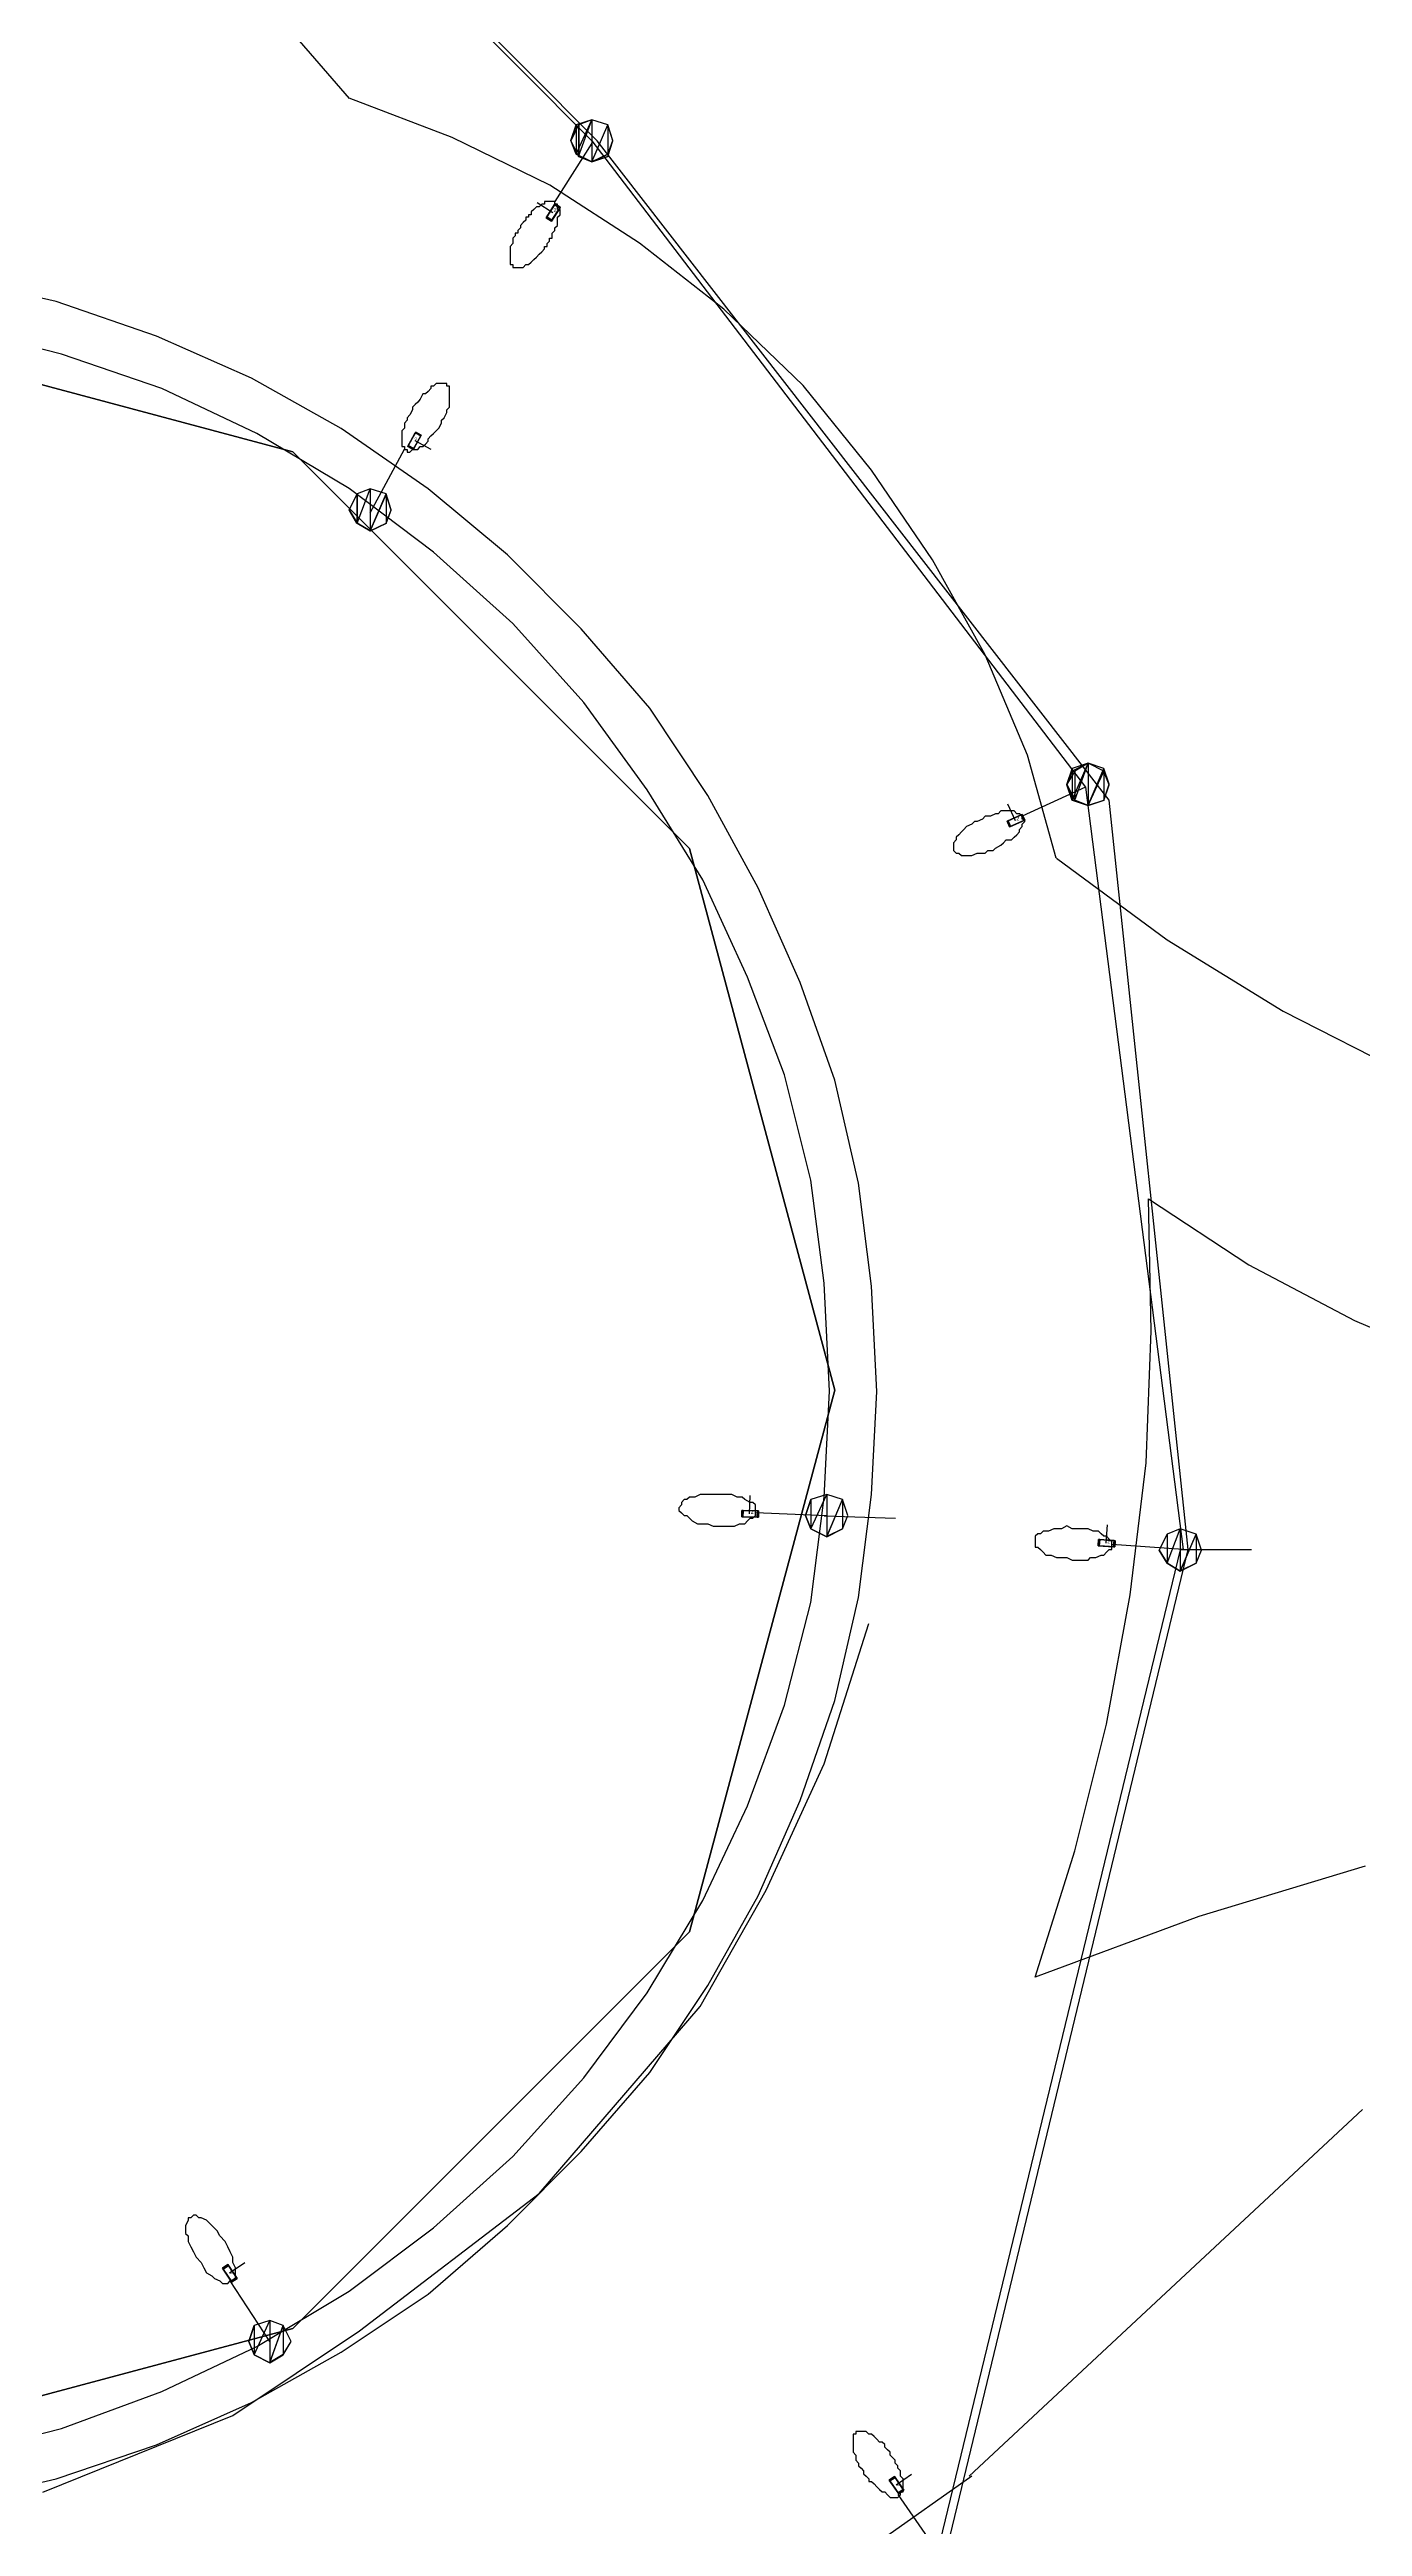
# Model space of a CAD drawing. Extents: x 212106 to 638151, y -1311344 to 1260505.
# Drawn here: x 360852 to 396387, y 480957 to 547996 of the extents above; entities that cross this region are included whole.
import ezdxf

# ---------------------------------------------------------------- set-up
doc = ezdxf.new("R2010")
doc.units = 0
doc.header["$MEASUREMENT"] = 0
for name, color, linetype in [('at_Entity', 7, 'Continuous'), ('DLXLUM02', 6, 'Continuous'), ('DLXLUMEX', 2, 'Continuous'), ('DLXSCENE', 7, 'Continuous')]:
    doc.layers.add(name, color=color, linetype=linetype)

# ---------------------------------------------------------------- blocks, each defined once
blk = doc.blocks.new('*U48')
at = {"color": 1}
blk.add_line((-16, -25), (-438, 243), dxfattribs=at)
for p, q in [((25, 198), (-200, -157)), ((-200, -157), (25, 198)), ((41, 223), (-184, -132)), ((-184, -132), (41, 223)), ((-57, -248), (168, 107)), ((168, 107), (-57, -248)), ((-41, -223), (184, 132)), ((184, 132), (-41, -223)), ((41, 223), (25, 198)), ((25, 198), (41, 223)), ((168, 107), (25, 198)), ((25, 198), (168, 107)), ((184, 132), (41, 223)), ((41, 223), (184, 132)), ((168, 107), (184, 132)), ((184, 132), (168, 107)), ((-184, -132), (-200, -157)), ((-200, -157), (-184, -132)), ((-200, -157), (-57, -248)), ((-57, -248), (-200, -157)), ((-184, -132), (-41, -223)), ((-41, -223), (-184, -132)), ((-41, -223), (-57, -248)), ((-57, -248), (-41, -223))]:
    blk.add_line(p, q)
at = {"layer": 'DLXLUMEX', "color": 7}
blk.add_text('2', height=100, dxfattribs=at).set_placement((0, 0))
blk = doc.blocks.new('*U49')
for p, q in [((130, 151), (-254, -20)), ((-254, -20), (130, 151)), ((157, 163), (-226, -8)), ((-226, -8), (157, 163)), ((-157, -163), (226, 8)), ((226, 8), (-157, -163)), ((157, 163), (130, 151)), ((130, 151), (157, 163)), ((199, -4), (130, 151)), ((130, 151), (199, -4)), ((226, 8), (157, 163)), ((157, 163), (226, 8)), ((199, -4), (226, 8)), ((226, 8), (199, -4)), ((-226, -8), (-254, -20)), ((-254, -20), (-226, -8)), ((-254, -20), (-184, -176)), ((-184, -176), (-254, -20)), ((-226, -8), (-157, -163)), ((-157, -163), (-226, -8)), ((-184, -176), (199, -4)), ((199, -4), (-184, -176)), ((-157, -163), (-184, -176)), ((-184, -176), (-157, -163))]:
    blk.add_line(p, q)
at = {"color": 1}
blk.add_line((-27, -12), (-231, 444), dxfattribs=at)
at = {"layer": 'DLXLUMEX', "color": 7}
blk.add_text('2', height=100, dxfattribs=at).set_placement((0, 0))
blk = doc.blocks.new('*U50')
for p, q in [((-233, 103), (-246, -66)), ((-246, -66), (-233, 103)), ((-203, 101), (-233, 103)), ((-233, 103), (-203, 101)), ((186, 71), (-233, 103)), ((-233, 103), (186, 71)), ((-203, 101), (-216, -69)), ((-216, -69), (-203, 101)), ((216, 69), (-203, 101)), ((-203, 101), (216, 69)), ((173, -99), (186, 71)), ((186, 71), (173, -99)), ((216, 69), (186, 71)), ((186, 71), (216, 69)), ((203, -101), (216, 69)), ((216, 69), (203, -101)), ((-216, -69), (-246, -66)), ((-246, -66), (173, -99)), ((-246, -66), (-216, -69)), ((173, -99), (-246, -66)), ((-216, -69), (203, -101)), ((203, -101), (-216, -69)), ((173, -99), (203, -101)), ((203, -101), (173, -99))]:
    blk.add_line(p, q)
at = {"color": 1}
blk.add_line((-30, 2), (9, 501), dxfattribs=at)
at = {"layer": 'DLXLUMEX', "color": 7}
blk.add_text('2', height=100, dxfattribs=at).set_placement((0, 0))
blk = doc.blocks.new('*U51')
for p, q in [((-65, 246), (-206, 150)), ((-206, 150), (-65, 246)), ((-189, 125), (-206, 150)), ((-206, 150), (32, -197)), ((-206, 150), (-189, 125)), ((32, -197), (-206, 150)), ((-48, 221), (-189, 125)), ((-189, 125), (-48, 221)), ((-189, 125), (48, -221)), ((48, -221), (-189, 125)), ((-48, 221), (-65, 246)), ((172, -101), (-65, 246)), ((-65, 246), (-48, 221)), ((-65, 246), (172, -101)), ((189, -125), (-48, 221)), ((-48, 221), (189, -125)), ((32, -197), (172, -101)), ((172, -101), (32, -197)), ((32, -197), (48, -221)), ((48, -221), (32, -197)), ((48, -221), (189, -125)), ((189, -125), (48, -221)), ((189, -125), (172, -101)), ((172, -101), (189, -125))]:
    blk.add_line(p, q)
at = {"color": 1}
blk.add_line((-17, 25), (396, 307), dxfattribs=at)
at = {"layer": 'DLXLUMEX', "color": 7}
blk.add_text('2', height=100, dxfattribs=at).set_placement((0, 0))
blk = doc.blocks.new('*U70')
for p, q in [((-62, 247), (-204, 153)), ((-204, 153), (-62, 247)), ((-204, 153), (29, -197)), ((-187, 128), (-204, 153)), ((-204, 153), (-187, 128)), ((29, -197), (-204, 153)), ((-46, 222), (-187, 128)), ((-187, 128), (-46, 222)), ((-187, 128), (46, -222)), ((46, -222), (-187, 128)), ((-46, 222), (-62, 247)), ((-62, 247), (-46, 222)), ((171, -103), (-62, 247)), ((-62, 247), (171, -103)), ((187, -128), (-46, 222)), ((-46, 222), (187, -128)), ((29, -197), (171, -103)), ((171, -103), (29, -197)), ((29, -197), (46, -222)), ((46, -222), (29, -197)), ((46, -222), (187, -128)), ((187, -128), (46, -222)), ((187, -128), (171, -103)), ((171, -103), (187, -128))]:
    blk.add_line(p, q)
at = {"color": 1}
blk.add_line((-16, 25), (400, 302), dxfattribs=at)
at = {"layer": 'DLXLUMEX', "color": 7}
blk.add_text('2', height=100, dxfattribs=at).set_placement((0, 0))
blk = doc.blocks.new('*U71')
for p, q in [((-238, 91), (-242, -79)), ((-242, -79), (-238, 91)), ((-208, 90), (-238, 91)), ((182, 81), (-238, 91)), ((-238, 91), (-208, 90)), ((-238, 91), (182, 81)), ((-208, 90), (-212, -80)), ((-212, -80), (-208, 90)), ((212, 80), (-208, 90)), ((-208, 90), (212, 80)), ((178, -89), (182, 81)), ((182, 81), (178, -89)), ((212, 80), (182, 81)), ((182, 81), (212, 80)), ((208, -90), (212, 80)), ((212, 80), (208, -90)), ((-242, -79), (178, -89)), ((-212, -80), (-242, -79)), ((-242, -79), (-212, -80)), ((178, -89), (-242, -79)), ((-212, -80), (208, -90)), ((208, -90), (-212, -80)), ((178, -89), (208, -90)), ((208, -90), (178, -89))]:
    blk.add_line(p, q)
at = {"color": 1}
blk.add_line((-30, 1), (-18, 501), dxfattribs=at)
at = {"layer": 'DLXLUMEX', "color": 7}
blk.add_text('2', height=100, dxfattribs=at).set_placement((0, 0))
blk = doc.blocks.new('*U72')
for p, q in [((26, 225), (-175, -144)), ((-175, -144), (26, 225)), ((40, 251), (-161, -118)), ((-161, -118), (40, 251)), ((-26, -225), (175, 144)), ((175, 144), (-26, -225)), ((-11, -199), (189, 170)), ((189, 170), (-11, -199)), ((26, 225), (40, 251)), ((40, 251), (26, 225)), ((175, 144), (26, 225)), ((26, 225), (175, 144)), ((189, 170), (40, 251)), ((40, 251), (189, 170)), ((175, 144), (189, 170)), ((189, 170), (175, 144)), ((-161, -118), (-175, -144)), ((-175, -144), (-161, -118)), ((-175, -144), (-26, -225)), ((-26, -225), (-175, -144)), ((-161, -118), (-11, -199)), ((-11, -199), (-161, -118)), ((-26, -225), (-11, -199)), ((-11, -199), (-26, -225))]:
    blk.add_line(p, q)
at = {"color": 1}
blk.add_line((14, 26), (453, -213), dxfattribs=at)
at = {"layer": 'DLXLUMEX', "color": 7}
blk.add_text('2', height=100, dxfattribs=at).set_placement((0, 0))
blk = doc.blocks.new('*U97')
for p, q in [((17744, 516933), (3602, 531156)), ((31602, 499081), (17744, 516933)), ((-5148, 512438), (9513, 508510)), ((9513, 508510), (-5148, 512438)), ((9513, 508510), (20245, 497778)), ((20245, 497778), (9513, 508510)), ((33744, 478803), (31602, 499081)), ((20245, 497778), (24174, 483117)), ((24174, 483117), (20245, 497778)), ((24174, 483117), (20245, 468457)), ((20245, 468457), (24174, 483117)), ((27172, 451588), (33744, 478803)), ((20245, 468457), (9513, 457724)), ((9513, 457724), (20245, 468457)), ((9513, 457724), (-5148, 453796)), ((-5148, 453796), (9513, 457724))]:
    blk.add_line(p, q)

msp = doc.modelspace()

# ---------------------------------------------------------------- linework, layer by layer
at = {"layer": 'at_Entity', "color": 1}
for p, q in [((361389, 559751), (375530, 545528)), ((375530, 545528), (388888, 528033)), ((361174, 539751), (358387, 540464)), ((363888, 538818), (361174, 539751)), ((366459, 537601), (363888, 538818)), ((368959, 536111), (366459, 537601)), ((371244, 534388), (368959, 536111)), ((373388, 532458), (371244, 534388)), ((375316, 530321), (373388, 532458)), ((377031, 527963), (375316, 530321)), ((378531, 525528), (377031, 527963)), ((388888, 528033), (391530, 507397)), ((379745, 522885), (378531, 525528)), ((380745, 520243), (379745, 522885)), ((381458, 517393), (380745, 520243)), ((381816, 514608), (381458, 517393)), ((381958, 511680), (381816, 514608)), ((381816, 508817), (381958, 511680)), ((381458, 505967), (381816, 508817)), ((384886, 480247), (391458, 507387)), ((380745, 503182), (381458, 505967)), ((379745, 500462), (380745, 503182)), ((378531, 497897), (379745, 500462)), ((377031, 495397), (378531, 497897)), ((375316, 493104), (377031, 495397)), ((373388, 490967), (375316, 493104)), ((371244, 489037), (373388, 490967)), ((368959, 487327), (371244, 489037)), ((366459, 485824), (368959, 487327)), ((363888, 484606), (366459, 485824)), ((361174, 483609), (363888, 484606)), ((358387, 482896), (361174, 483609))]:
    msp.add_line(p, q, dxfattribs=at)
at = {"layer": 'at_Entity', "color": 4}
for p, q in [((366673, 549314), (368958, 546673)), ((371745, 545615), (368960, 546680)), ((374388, 544329), (371745, 545615)), ((376817, 542758), (374388, 544329)), ((379102, 540965), (376817, 542758)), ((361030, 541174), (358244, 541809)), ((363744, 540240), (361030, 541174)), ((381245, 538900), (379102, 540965)), ((366315, 539100), (363744, 540240)), ((368744, 537739), (366315, 539100)), ((383102, 536614), (381245, 538900)), ((371101, 536106), (368744, 537739)), ((384745, 534185), (383102, 536614)), ((373243, 534317), (371101, 536106)), ((375243, 532321), (373243, 534317)), ((386174, 531613), (384745, 534185)), ((377101, 530169), (375243, 532321)), ((387317, 528899), (386174, 531613)), ((378672, 527810), (377101, 530169)), ((388101, 526106), (387317, 528899)), ((380029, 525308), (378672, 527810)), ((388102, 526108), (391102, 523896)), ((381172, 522742), (380029, 525308)), ((391102, 523896), (394244, 521966)), ((382102, 520098), (381172, 522742)), ((394244, 521966), (397601, 520255)), ((382744, 517311), (382102, 520098)), ((383101, 514524), (382744, 517311)), ((390600, 516887), (393315, 515107)), ((390672, 513314), (390600, 516887)), ((393315, 515107), (396172, 513596)), ((383243, 511673), (383101, 514524)), ((396172, 513596), (399171, 512315)), ((390529, 509741), (390672, 513314)), ((383101, 508886), (383243, 511673)), ((390101, 506169), (390529, 509741)), ((382744, 506099), (383101, 508886)), ((389458, 502673), (390101, 506169)), ((382102, 503312), (382744, 506099)), ((381172, 500603), (382102, 503312)), ((388600, 499241), (389458, 502673)), ((380029, 498024), (381172, 500603)), ((387530, 495822), (388600, 499241)), ((396458, 498824), (391959, 497464)), ((378672, 495600), (380029, 498024)), ((391959, 497464), (387531, 495824)), ((377101, 493241), (378672, 495600)), ((375243, 491102), (377101, 493241)), ((385744, 482315), (396386, 492244)), ((373243, 489106), (375243, 491102)), ((371101, 487240), (373243, 489106)), ((368744, 485671), (371101, 487240)), ((366315, 484310), (368744, 485671)), ((363744, 483170), (366315, 484310)), ((361030, 482249), (363744, 483170)), ((358244, 481601), (361030, 482249))]:
    msp.add_line(p, q, dxfattribs=at)
at = {"layer": 'at_Entity', "color": 0}
for p, q in [((375172, 545955), (374958, 545527)), ((375172, 545955), (374958, 545527)), ((375172, 545955), (374958, 545527)), ((375172, 545955), (374958, 545527)), ((375172, 545955), (374958, 545527)), ((375172, 545955), (374958, 545527)), ((375172, 545955), (374958, 545527)), ((375172, 545955), (374958, 545527)), ((375101, 545955), (374958, 545527)), ((375101, 545955), (374958, 545527)), ((375101, 545955), (374958, 545527)), ((375101, 545955), (374958, 545527)), ((374959, 545530), (375173, 545958)), ((374959, 545530), (375173, 545958)), ((374959, 545530), (375173, 545958)), ((374959, 545530), (375173, 545958)), ((374959, 545530), (375101, 545958)), ((374959, 545530), (375101, 545958)), ((375529, 546098), (375101, 545955)), ((375529, 546098), (375101, 545955)), ((375101, 545163), (375529, 546098)), ((375101, 545163), (375529, 546098)), ((375529, 546098), (375101, 545955)), ((375529, 546098), (375101, 545955)), ((375529, 546098), (375101, 545955)), ((375101, 545163), (375529, 546098)), ((375101, 545163), (375529, 546098)), ((375529, 546098), (375101, 545955)), ((375101, 545958), (375101, 545166)), ((375101, 545958), (375101, 545166)), ((375101, 545955), (375101, 545163)), ((375101, 545955), (375101, 545163)), ((375529, 546098), (375172, 545955)), ((375529, 546098), (375172, 545955)), ((375172, 545098), (375529, 546098)), ((375172, 545098), (375529, 546098)), ((375529, 546098), (375172, 545955)), ((375529, 546098), (375172, 545955)), ((375529, 546098), (375172, 545955)), ((375172, 545098), (375529, 546098)), ((375172, 545098), (375529, 546098)), ((375529, 546098), (375172, 545955)), ((375529, 546098), (375172, 545955)), ((375529, 546098), (375172, 545955)), ((375172, 545098), (375529, 546098)), ((375172, 545098), (375529, 546098)), ((375529, 546098), (375172, 545955)), ((375529, 546098), (375172, 545955)), ((375529, 546098), (375172, 545955)), ((375172, 545098), (375529, 546098)), ((375172, 545098), (375529, 546098)), ((375529, 546098), (375172, 545955)), ((375172, 545955), (375172, 545098)), ((375172, 545955), (375172, 545098)), ((375172, 545955), (375172, 545098)), ((375172, 545955), (375172, 545098)), ((375173, 545958), (375173, 545101)), ((375173, 545958), (375173, 545101)), ((375173, 545958), (375173, 545101)), ((375173, 545958), (375173, 545101)), ((375958, 545955), (375529, 546098)), ((375958, 545955), (375529, 546098)), ((375529, 546098), (375529, 544955)), ((375529, 546098), (375529, 544955)), ((375958, 545955), (375529, 546098)), ((375958, 545955), (375529, 546098)), ((375958, 545955), (375529, 546098)), ((375529, 546098), (375529, 544955)), ((375529, 546098), (375529, 544955)), ((375958, 545955), (375529, 546098)), ((375958, 545955), (375529, 546098)), ((375958, 545955), (375529, 546098)), ((375529, 546098), (375529, 544955)), ((375529, 546098), (375529, 544955)), ((375958, 545955), (375529, 546098)), ((375958, 545955), (375529, 546098)), ((375958, 545955), (375529, 546098)), ((375529, 546098), (375529, 544955)), ((375529, 546098), (375529, 544955)), ((375958, 545955), (375529, 546098)), ((375958, 545955), (375529, 546098)), ((375958, 545955), (375529, 546098)), ((375529, 546098), (375529, 544955)), ((375529, 546098), (375529, 544955)), ((375958, 545955), (375529, 546098)), ((375958, 545955), (375529, 546098)), ((375958, 545955), (375529, 546098)), ((375529, 546098), (375529, 544955)), ((375529, 546098), (375529, 544955)), ((375958, 545955), (375529, 546098)), ((375529, 544955), (375958, 545955)), ((375529, 544955), (375958, 545955)), ((375529, 544955), (375958, 545955)), ((375529, 544955), (375958, 545955)), ((375529, 544955), (375958, 545955)), ((375529, 544955), (375958, 545955)), ((375530, 544959), (375958, 545958)), ((375530, 544959), (375958, 545958)), ((375530, 544959), (375958, 545958)), ((375530, 544959), (375958, 545958)), ((375530, 544959), (375958, 545958)), ((375530, 544959), (375958, 545958)), ((376101, 545530), (375958, 545958)), ((375958, 545958), (375958, 545101)), ((375958, 545958), (375958, 545101)), ((376101, 545530), (375958, 545958)), ((375958, 545958), (375958, 545101)), ((375958, 545958), (375958, 545101)), ((376101, 545530), (375958, 545958)), ((375958, 545958), (375958, 545101)), ((375958, 545958), (375958, 545101)), ((376101, 545530), (375958, 545958)), ((375958, 545958), (375958, 545101)), ((375958, 545958), (375958, 545101)), ((376101, 545530), (375958, 545958)), ((375958, 545958), (375958, 545166)), ((375958, 545958), (375958, 545166)), ((376101, 545530), (375958, 545958)), ((375958, 545958), (375958, 545166)), ((375958, 545958), (375958, 545166)), ((376101, 545527), (375958, 545955)), ((376101, 545527), (375958, 545955)), ((376101, 545527), (375958, 545955)), ((376101, 545527), (375958, 545955)), ((376101, 545527), (375958, 545955)), ((376101, 545527), (375958, 545955)), ((376101, 545527), (375958, 545955)), ((376101, 545527), (375958, 545955)), ((376101, 545527), (375958, 545955)), ((376101, 545527), (375958, 545955)), ((376101, 545527), (375958, 545955)), ((376101, 545527), (375958, 545955)), ((375530, 545458), (374530, 543887)), ((374958, 545527), (375172, 545098)), ((374958, 545527), (375172, 545098)), ((374958, 545527), (375172, 545098)), ((374958, 545527), (375172, 545098)), ((374958, 545527), (375172, 545098)), ((374958, 545527), (375172, 545098)), ((374958, 545527), (375172, 545098)), ((374958, 545527), (375172, 545098)), ((374958, 545527), (375101, 545163)), ((374958, 545527), (375101, 545163)), ((374958, 545527), (375101, 545163)), ((374958, 545527), (375101, 545163)), ((375173, 545101), (374959, 545530)), ((375173, 545101), (374959, 545530)), ((375173, 545101), (374959, 545530)), ((375173, 545101), (374959, 545530)), ((375101, 545166), (374959, 545530)), ((375101, 545166), (374959, 545530)), ((375101, 545163), (375529, 544955)), ((375529, 544955), (375101, 545163)), ((375101, 545163), (375529, 544955)), ((375101, 545163), (375529, 544955)), ((375529, 544955), (375101, 545163)), ((375101, 545163), (375529, 544955)), ((375172, 545098), (375529, 544955)), ((375529, 544955), (375172, 545098)), ((375172, 545098), (375529, 544955)), ((375172, 545098), (375529, 544955)), ((375529, 544955), (375172, 545098)), ((375172, 545098), (375529, 544955)), ((375172, 545098), (375529, 544955)), ((375529, 544955), (375172, 545098)), ((375172, 545098), (375529, 544955)), ((375172, 545098), (375529, 544955)), ((375529, 544955), (375172, 545098)), ((375172, 545098), (375529, 544955)), ((375529, 544955), (375958, 545163)), ((375529, 544955), (375958, 545163)), ((375529, 544955), (375958, 545163)), ((375529, 544955), (375958, 545163)), ((375529, 544955), (375958, 545098)), ((375529, 544955), (375958, 545098)), ((375529, 544955), (375958, 545098)), ((375529, 544955), (375958, 545098)), ((375529, 544955), (375958, 545098)), ((375529, 544955), (375958, 545098)), ((375529, 544955), (375958, 545098)), ((375529, 544955), (375958, 545098)), ((375958, 545166), (375530, 544959)), ((375958, 545166), (375530, 544959)), ((375958, 545101), (375530, 544959)), ((375958, 545101), (375530, 544959)), ((375958, 545101), (375530, 544959)), ((375958, 545101), (375530, 544959)), ((375958, 545101), (376101, 545530)), ((375958, 545101), (376101, 545530)), ((375958, 545101), (376101, 545530)), ((375958, 545101), (376101, 545530)), ((375958, 545166), (376101, 545530)), ((375958, 545166), (376101, 545530)), ((375958, 545098), (376101, 545527)), ((375958, 545098), (376101, 545527)), ((375958, 545098), (376101, 545527)), ((375958, 545098), (376101, 545527)), ((375958, 545098), (376101, 545527)), ((375958, 545098), (376101, 545527)), ((375958, 545098), (376101, 545527)), ((375958, 545098), (376101, 545527)), ((375958, 545163), (376101, 545527)), ((375958, 545163), (376101, 545527)), ((375958, 545163), (376101, 545527)), ((375958, 545163), (376101, 545527)), ((375529, 544955), (375529, 544955)), ((375529, 544955), (375529, 544955)), ((375529, 544955), (375529, 544955)), ((375529, 544955), (375529, 544955)), ((375529, 544955), (375529, 544955)), ((375529, 544955), (375529, 544955)), ((375529, 544955), (375529, 544955)), ((374030, 543743), (373959, 543665)), ((374102, 543743), (374030, 543743)), ((374173, 543808), (374102, 543743)), ((374244, 543808), (374173, 543808)), ((374316, 543886), (374244, 543886)), ((374244, 543886), (374244, 543808)), ((374387, 543886), (374316, 543886)), ((374458, 543886), (374387, 543886)), ((374530, 543886), (374458, 543886)), ((374530, 543808), (374530, 543886)), ((374601, 543808), (374530, 543808)), ((374601, 543743), (374601, 543808)), ((374601, 543665), (374601, 543743)), ((373530, 543030), (373458, 543030)), ((373458, 543030), (373458, 542952)), ((373601, 543173), (373530, 543095)), ((373530, 543095), (373530, 543030)), ((373672, 543315), (373601, 543237)), ((373601, 543237), (373601, 543173)), ((373744, 543380), (373672, 543315)), ((373815, 543458), (373744, 543458)), ((373744, 543458), (373744, 543380)), ((373886, 543523), (373815, 543523)), ((373815, 543523), (373815, 543458)), ((373959, 543665), (373886, 543601)), ((373886, 543601), (373886, 543523)), ((374458, 543030), (374530, 543095)), ((374458, 542952), (374458, 543030)), ((374530, 543173), (374601, 543237)), ((374530, 543095), (374530, 543173)), ((374672, 543665), (374601, 543665)), ((374601, 543458), (374672, 543523)), ((374601, 543380), (374601, 543458)), ((374601, 543315), (374601, 543380)), ((374601, 543237), (374601, 543315)), ((374672, 543601), (374672, 543665)), ((374672, 543523), (374672, 543601)), ((373387, 542744), (373316, 542667)), ((373316, 542667), (373316, 542602)), ((373316, 542602), (373316, 542524)), ((373316, 542524), (373316, 542459)), ((373316, 542459), (373316, 542381)), ((373316, 542381), (373316, 542316)), ((373458, 542952), (373387, 542887)), ((373387, 542887), (373387, 542809)), ((373387, 542809), (373387, 542744)), ((373959, 542316), (374030, 542381)), ((374030, 542381), (374102, 542459)), ((374102, 542459), (374173, 542524)), ((374173, 542524), (374244, 542602)), ((374244, 542602), (374244, 542667)), ((374244, 542667), (374316, 542667)), ((374316, 542744), (374387, 542809)), ((374316, 542667), (374316, 542744)), ((374387, 542809), (374387, 542887)), ((374387, 542887), (374458, 542887)), ((374458, 542887), (374458, 542952)), ((373316, 542316), (373316, 542239)), ((373316, 542239), (373316, 542174)), ((373316, 542174), (373387, 542174)), ((373387, 542174), (373387, 542096)), ((373387, 542096), (373458, 542096)), ((373387, 542096), (373387, 542096)), ((373458, 542096), (373530, 542096)), ((373530, 542096), (373601, 542096)), ((373601, 542096), (373672, 542096)), ((373672, 542096), (373744, 542174)), ((373744, 542174), (373815, 542174)), ((373815, 542174), (373886, 542239)), ((373886, 542239), (373959, 542316)), ((370745, 538392), (370673, 538314)), ((370816, 538456), (370745, 538392)), ((370887, 538534), (370816, 538456)), ((370959, 538676), (370887, 538534)), ((371030, 538676), (370959, 538676)), ((371102, 538741), (371030, 538676)), ((371173, 538819), (371102, 538741)), ((371245, 538884), (371173, 538884)), ((371173, 538884), (371173, 538819)), ((371316, 538961), (371245, 538884)), ((371387, 538961), (371316, 538961)), ((371459, 538961), (371387, 538961)), ((371531, 538961), (371459, 538961)), ((371602, 538961), (371531, 538961)), ((371602, 538884), (371602, 538961)), ((371602, 538961), (371602, 538961)), ((371673, 538884), (371602, 538884)), ((371673, 538819), (371673, 538884)), ((371673, 538741), (371673, 538819)), ((371673, 538676), (371673, 538741)), ((371673, 538599), (371673, 538676)), ((371673, 538456), (371673, 538599)), ((371673, 538392), (371673, 538456)), ((371673, 538314), (371673, 538392)), ((370459, 537745), (370388, 537680)), ((370388, 537680), (370388, 537602)), ((370530, 537965), (370459, 537887)), ((370459, 537887), (370459, 537745)), ((370601, 538107), (370530, 538029)), ((370530, 538029), (370530, 537965)), ((370673, 538249), (370601, 538107)), ((370673, 538314), (370673, 538249)), ((371245, 537602), (371316, 537680)), ((371316, 537680), (371387, 537745)), ((371387, 537745), (371459, 537887)), ((371459, 537965), (371531, 538029)), ((371459, 537887), (371459, 537965)), ((371531, 538029), (371602, 538172)), ((371602, 538249), (371673, 538314)), ((371602, 538172), (371602, 538249)), ((369530, 535460), (370459, 537180)), ((370388, 537602), (370388, 537538)), ((370388, 537538), (370388, 537460)), ((370388, 537460), (370388, 537395)), ((370388, 537395), (370388, 537318)), ((370388, 537318), (370388, 537253)), ((370388, 537253), (370459, 537253)), ((370459, 537253), (370459, 537175)), ((370459, 537175), (370530, 537175)), ((370530, 537175), (370530, 537098)), ((370530, 537098), (370601, 537098)), ((370601, 537098), (370673, 537175)), ((370673, 537175), (370745, 537175)), ((370745, 537175), (370816, 537175)), ((370816, 537175), (370887, 537253)), ((370887, 537253), (370959, 537253)), ((370959, 537253), (371030, 537318)), ((371030, 537318), (371102, 537395)), ((371102, 537460), (371173, 537538)), ((371102, 537395), (371102, 537460)), ((371173, 537538), (371245, 537602)), ((369174, 535967), (368959, 535540)), ((369174, 535967), (368959, 535540)), ((369174, 535967), (368959, 535540)), ((369174, 535967), (368959, 535540)), ((368959, 535531), (369173, 535957)), ((368959, 535531), (369173, 535957)), ((369173, 535957), (369173, 535169)), ((369173, 535957), (369173, 535169)), ((369531, 536109), (369174, 535967)), ((369531, 536109), (369174, 535967)), ((369174, 535178), (369531, 536109)), ((369174, 535178), (369531, 536109)), ((369531, 536109), (369174, 535967)), ((369531, 536109), (369174, 535967)), ((369531, 536109), (369174, 535967)), ((369174, 535178), (369531, 536109)), ((369174, 535178), (369531, 536109)), ((369531, 536109), (369174, 535967)), ((369174, 535967), (369174, 535178)), ((369174, 535967), (369174, 535178)), ((369530, 534962), (369959, 535957)), ((369530, 534962), (369959, 535957)), ((369960, 535967), (369531, 536109)), ((369960, 535967), (369531, 536109)), ((369531, 536109), (369531, 534971)), ((369531, 536109), (369531, 534971)), ((369960, 535967), (369531, 536109)), ((369960, 535967), (369531, 536109)), ((369960, 535967), (369531, 536109)), ((369531, 536109), (369531, 534971)), ((369531, 536109), (369531, 534971)), ((369960, 535967), (369531, 536109)), ((369531, 534971), (369960, 535967)), ((369531, 534971), (369960, 535967)), ((370101, 535531), (369959, 535957)), ((369959, 535957), (369959, 535169)), ((369959, 535957), (369959, 535169)), ((370101, 535531), (369959, 535957)), ((369959, 535957), (369959, 535169)), ((369959, 535957), (369959, 535169)), ((370102, 535540), (369960, 535967)), ((370102, 535540), (369960, 535967)), ((370102, 535540), (369960, 535967)), ((370102, 535540), (369960, 535967)), ((368959, 535540), (369174, 535178)), ((368959, 535540), (369174, 535178)), ((368959, 535540), (369174, 535178)), ((368959, 535540), (369174, 535178)), ((369173, 535169), (368959, 535531)), ((369173, 535169), (368959, 535531)), ((369174, 535178), (369531, 534971)), ((369531, 534971), (369174, 535178)), ((369174, 535178), (369531, 534971)), ((369174, 535178), (369531, 534971)), ((369531, 534971), (369174, 535178)), ((369174, 535178), (369531, 534971)), ((369959, 535169), (369530, 534962)), ((369959, 535169), (369530, 534962)), ((369531, 534971), (369960, 535178)), ((369531, 534971), (369960, 535178)), ((369531, 534971), (369960, 535178)), ((369531, 534971), (369960, 535178)), ((369531, 534971), (369531, 534971)), ((369531, 534971), (369531, 534971)), ((369531, 534971), (369531, 534971)), ((369959, 535169), (370101, 535531)), ((369959, 535169), (370101, 535531)), ((369960, 535178), (370102, 535540)), ((369960, 535178), (370102, 535540)), ((369960, 535178), (370102, 535540)), ((369960, 535178), (370102, 535540)), ((388386, 528105), (388529, 528529)), ((388386, 528105), (388529, 528529)), ((388387, 528099), (388530, 528460)), ((388387, 528099), (388530, 528460)), ((388387, 528099), (388601, 528460)), ((388387, 528099), (388601, 528460)), ((388530, 528539), (388388, 528114)), ((388530, 528539), (388388, 528114)), ((388530, 528539), (388388, 528114)), ((388530, 528539), (388388, 528114)), ((388530, 528462), (388388, 528114)), ((388530, 528462), (388388, 528114)), ((388530, 528462), (388388, 528114)), ((388530, 528462), (388388, 528114)), ((388603, 528462), (388388, 528114)), ((388603, 528462), (388388, 528114)), ((388603, 528462), (388388, 528114)), ((388603, 528462), (388388, 528114)), ((388529, 528529), (388529, 527667)), ((388529, 528529), (388529, 527667)), ((388959, 528681), (388530, 528462)), ((388959, 528681), (388530, 528462)), ((388530, 527676), (388959, 528681)), ((388530, 527676), (388959, 528681)), ((388959, 528681), (388530, 528462)), ((388959, 528681), (388530, 528462)), ((388959, 528681), (388530, 528462)), ((388530, 527676), (388959, 528681)), ((388530, 527676), (388959, 528681)), ((388959, 528681), (388530, 528462)), ((388959, 528681), (388530, 528539)), ((388959, 528681), (388530, 528539)), ((388530, 527676), (388959, 528681)), ((388530, 527676), (388959, 528681)), ((388959, 528681), (388530, 528539)), ((388959, 528681), (388530, 528539)), ((388959, 528681), (388530, 528539)), ((388530, 527676), (388959, 528681)), ((388530, 527676), (388959, 528681)), ((388959, 528681), (388530, 528539)), ((388530, 528539), (388530, 527676)), ((388530, 528539), (388530, 527676)), ((388530, 528462), (388530, 527676)), ((388530, 528462), (388530, 527676)), ((388530, 528460), (388530, 527674)), ((388530, 528460), (388530, 527674)), ((388601, 528460), (388601, 527674)), ((388601, 528460), (388601, 527674)), ((388959, 528681), (388603, 528462)), ((388959, 528681), (388603, 528462)), ((388603, 527676), (388959, 528681)), ((388603, 527676), (388959, 528681)), ((388959, 528681), (388603, 528462)), ((388959, 528681), (388603, 528462)), ((388959, 528681), (388603, 528462)), ((388603, 527676), (388959, 528681)), ((388603, 527676), (388959, 528681)), ((388959, 528681), (388603, 528462)), ((388603, 528462), (388603, 527676)), ((388603, 528462), (388603, 527676)), ((388958, 527525), (389387, 528529)), ((388958, 527525), (389387, 528529)), ((388958, 527532), (389387, 528460)), ((388958, 527532), (389387, 528460)), ((388958, 527532), (389387, 528460)), ((388958, 527532), (389387, 528460)), ((389388, 528462), (388959, 528681)), ((389388, 528462), (388959, 528681)), ((388959, 528681), (388959, 527535)), ((388959, 528681), (388959, 527535)), ((389388, 528462), (388959, 528681)), ((389388, 528462), (388959, 528681)), ((389388, 528462), (388959, 528681)), ((388959, 528681), (388959, 527535)), ((388959, 528681), (388959, 527535)), ((389388, 528462), (388959, 528681)), ((389388, 528462), (388959, 528681)), ((389388, 528462), (388959, 528681)), ((388959, 528681), (388959, 527535)), ((388959, 528681), (388959, 527535)), ((389388, 528462), (388959, 528681)), ((389388, 528462), (388959, 528681)), ((389388, 528462), (388959, 528681)), ((388959, 528681), (388959, 527535)), ((388959, 528681), (388959, 527535)), ((389388, 528462), (388959, 528681)), ((389388, 528539), (388959, 528681)), ((389388, 528539), (388959, 528681)), ((388959, 528681), (388959, 527535)), ((388959, 528681), (388959, 527535)), ((389388, 528539), (388959, 528681)), ((389388, 528539), (388959, 528681)), ((389388, 528539), (388959, 528681)), ((388959, 528681), (388959, 527535)), ((388959, 528681), (388959, 527535)), ((389388, 528539), (388959, 528681)), ((388959, 527535), (389388, 528539)), ((388959, 527535), (389388, 528539)), ((388959, 527535), (389388, 528462)), ((388959, 527535), (389388, 528462)), ((388959, 527535), (389388, 528462)), ((388959, 527535), (389388, 528462)), ((389530, 528105), (389387, 528529)), ((389387, 528529), (389387, 527667)), ((389387, 528529), (389387, 527667)), ((389530, 528105), (389387, 528529)), ((389387, 528529), (389387, 527667)), ((389387, 528529), (389387, 527667)), ((389529, 528099), (389387, 528460)), ((389387, 528460), (389387, 527674)), ((389387, 528460), (389387, 527674)), ((389529, 528099), (389387, 528460)), ((389387, 528460), (389387, 527674)), ((389387, 528460), (389387, 527674)), ((389529, 528099), (389387, 528460)), ((389387, 528460), (389387, 527674)), ((389387, 528460), (389387, 527674)), ((389529, 528099), (389387, 528460)), ((389387, 528460), (389387, 527674)), ((389387, 528460), (389387, 527674)), ((389531, 528114), (389388, 528539)), ((389531, 528114), (389388, 528539)), ((389531, 528114), (389388, 528539)), ((389531, 528114), (389388, 528539)), ((389531, 528114), (389388, 528462)), ((389531, 528114), (389388, 528462)), ((389531, 528114), (389388, 528462)), ((389531, 528114), (389388, 528462)), ((389531, 528114), (389388, 528462)), ((389531, 528114), (389388, 528462)), ((389531, 528114), (389388, 528462)), ((389531, 528114), (389388, 528462)), ((388887, 528029), (387172, 527244)), ((388529, 527667), (388386, 528105)), ((388529, 527667), (388386, 528105)), ((388530, 527674), (388387, 528099)), ((388530, 527674), (388387, 528099)), ((388601, 527674), (388387, 528099)), ((388601, 527674), (388387, 528099)), ((388388, 528114), (388530, 527676)), ((388388, 528114), (388530, 527676)), ((388388, 528114), (388530, 527676)), ((388388, 528114), (388530, 527676)), ((388388, 528114), (388603, 527676)), ((388388, 528114), (388603, 527676)), ((388388, 528114), (388603, 527676)), ((388388, 528114), (388603, 527676)), ((388388, 528114), (388530, 527676)), ((388388, 528114), (388530, 527676)), ((388388, 528114), (388530, 527676)), ((388388, 528114), (388530, 527676)), ((388530, 527676), (388959, 527535)), ((388959, 527535), (388530, 527676)), ((388530, 527676), (388959, 527535)), ((388530, 527676), (388959, 527535)), ((388959, 527535), (388530, 527676)), ((388530, 527676), (388959, 527535)), ((388530, 527676), (388959, 527535)), ((388959, 527535), (388530, 527676)), ((388530, 527676), (388959, 527535)), ((388530, 527676), (388959, 527535)), ((388959, 527535), (388530, 527676)), ((388530, 527676), (388959, 527535)), ((388603, 527676), (388959, 527535)), ((388959, 527535), (388603, 527676)), ((388603, 527676), (388959, 527535)), ((388603, 527676), (388959, 527535)), ((388959, 527535), (388603, 527676)), ((388603, 527676), (388959, 527535)), ((389387, 527674), (388958, 527532)), ((389387, 527674), (388958, 527532)), ((389387, 527674), (388958, 527532)), ((389387, 527674), (388958, 527532)), ((389387, 527667), (388958, 527525)), ((389387, 527667), (388958, 527525)), ((388959, 527535), (389388, 527676)), ((388959, 527535), (389388, 527676)), ((388959, 527535), (389388, 527676)), ((388959, 527535), (389388, 527676)), ((388959, 527535), (389388, 527676)), ((388959, 527535), (389388, 527676)), ((388959, 527535), (389388, 527676)), ((388959, 527535), (389388, 527676)), ((388959, 527535), (389388, 527676)), ((388959, 527535), (389388, 527676)), ((388959, 527535), (389388, 527676)), ((388959, 527535), (389388, 527676)), ((389387, 527667), (389530, 528105)), ((389387, 527667), (389530, 528105)), ((389387, 527674), (389529, 528099)), ((389387, 527674), (389529, 528099)), ((389387, 527674), (389529, 528099)), ((389387, 527674), (389529, 528099)), ((389388, 527676), (389531, 528114)), ((389388, 527676), (389531, 528114)), ((389388, 527676), (389531, 528114)), ((389388, 527676), (389531, 528114)), ((389388, 527676), (389531, 528114)), ((389388, 527676), (389531, 528114)), ((389388, 527676), (389531, 528114)), ((389388, 527676), (389531, 528114)), ((389388, 527676), (389531, 528114)), ((389388, 527676), (389531, 528114)), ((389388, 527676), (389531, 528114)), ((389388, 527676), (389531, 528114)), ((385673, 526964), (385601, 526887)), ((385816, 527028), (385673, 526964)), ((385886, 527105), (385816, 527028)), ((385958, 527105), (385886, 527105)), ((386101, 527170), (385958, 527105)), ((386172, 527247), (386101, 527170)), ((386315, 527247), (386172, 527247)), ((386458, 527311), (386315, 527247)), ((386530, 527311), (386458, 527311)), ((386601, 527389), (386530, 527311)), ((386743, 527389), (386601, 527389)), ((386816, 527389), (386743, 527389)), ((386886, 527389), (386816, 527389)), ((386958, 527389), (386886, 527389)), ((387029, 527311), (386958, 527389)), ((387101, 527311), (387029, 527311)), ((387172, 527247), (387101, 527311)), ((387101, 526887), (387172, 526964)), ((387172, 527170), (387172, 527247)), ((387244, 527170), (387172, 527170)), ((387172, 527028), (387244, 527105)), ((387172, 526964), (387172, 527028)), ((387244, 527105), (387244, 527170)), ((388959, 527535), (388959, 527535)), ((388959, 527535), (388959, 527535)), ((388959, 527535), (388959, 527535)), ((388959, 527535), (388959, 527535)), ((388959, 527535), (388959, 527535)), ((388959, 527535), (388959, 527535)), ((388959, 527535), (388959, 527535)), ((385387, 526603), (385315, 526526)), ((385315, 526526), (385315, 526462)), ((385315, 526462), (385315, 526385)), ((385315, 526385), (385315, 526320)), ((385315, 526320), (385387, 526243)), ((385315, 526320), (385315, 526320)), ((385458, 526745), (385387, 526681)), ((385387, 526681), (385387, 526603)), ((385530, 526822), (385458, 526745)), ((385601, 526887), (385530, 526822)), ((386172, 526243), (386244, 526320)), ((386244, 526320), (386387, 526320)), ((386387, 526320), (386458, 526385)), ((386458, 526385), (386601, 526462)), ((386601, 526462), (386673, 526526)), ((386673, 526526), (386743, 526603)), ((386743, 526603), (386886, 526603)), ((386886, 526603), (386958, 526681)), ((386958, 526681), (387029, 526745)), ((387029, 526745), (387101, 526822)), ((387101, 526822), (387101, 526887)), ((385387, 526243), (385458, 526243)), ((385458, 526243), (385530, 526179)), ((385530, 526179), (385673, 526179)), ((385673, 526179), (385743, 526179)), ((385743, 526179), (385816, 526179)), ((385816, 526179), (385958, 526243)), ((385958, 526243), (386029, 526243)), ((386029, 526243), (386172, 526243)), ((378459, 508889), (378316, 508812)), ((378530, 508889), (378459, 508889)), ((378673, 508889), (378530, 508889)), ((378887, 508889), (378673, 508889)), ((379030, 508889), (378887, 508889)), ((379173, 508889), (379030, 508889)), ((379316, 508889), (379173, 508889)), ((379459, 508812), (379316, 508889)), ((381886, 508889), (381458, 508748)), ((381886, 508889), (381458, 508748)), ((381458, 507957), (381886, 508889)), ((381458, 507957), (381886, 508889)), ((381886, 508889), (381458, 508748)), ((381886, 508889), (381458, 508748)), ((381886, 508889), (381458, 508748)), ((381458, 507957), (381886, 508889)), ((381458, 507957), (381886, 508889)), ((381886, 508889), (381458, 508748)), ((382315, 508748), (381886, 508889)), ((382315, 508748), (381886, 508889)), ((381886, 508889), (381886, 507740)), ((381886, 508889), (381886, 507740)), ((382315, 508748), (381886, 508889)), ((382315, 508748), (381886, 508889)), ((382315, 508748), (381886, 508889)), ((381886, 508889), (381886, 507740)), ((381886, 508889), (381886, 507740)), ((382315, 508748), (381886, 508889)), ((377959, 508608), (377887, 508531)), ((377887, 508531), (377887, 508455)), ((377887, 508531), (377887, 508531)), ((377887, 508455), (377959, 508391)), ((378030, 508748), (377959, 508672)), ((377959, 508672), (377959, 508608)), ((377959, 508391), (378030, 508315)), ((378102, 508748), (378030, 508748)), ((378030, 508315), (378102, 508315)), ((378173, 508812), (378102, 508748)), ((378102, 508315), (378173, 508251)), ((378316, 508812), (378173, 508812)), ((378173, 508251), (378244, 508174)), ((378244, 508174), (378387, 508098)), ((379602, 508812), (379459, 508812)), ((379673, 508748), (379602, 508812)), ((379816, 508672), (379673, 508748)), ((379673, 508098), (379745, 508174)), ((379745, 508174), (379816, 508251)), ((379887, 508672), (379816, 508672)), ((379816, 508251), (379887, 508251)), ((379959, 508608), (379887, 508672)), ((379887, 508251), (379959, 508315)), ((381887, 508311), (379958, 508388)), ((379959, 508531), (379959, 508608)), ((379959, 508455), (379959, 508531)), ((379959, 508391), (379959, 508455)), ((379959, 508315), (379959, 508391)), ((381458, 508748), (381315, 508315)), ((381458, 508748), (381315, 508315)), ((381458, 508748), (381315, 508315)), ((381458, 508748), (381315, 508315)), ((381315, 508315), (381458, 507957)), ((381315, 508315), (381458, 507957)), ((381315, 508315), (381458, 507957)), ((381315, 508315), (381458, 507957)), ((381316, 508315), (381458, 508749)), ((381316, 508315), (381458, 508749)), ((381458, 507958), (381316, 508315)), ((381458, 507958), (381316, 508315)), ((381458, 508749), (381458, 507958)), ((381458, 508749), (381458, 507958)), ((381458, 508748), (381458, 507957)), ((381458, 508748), (381458, 507957)), ((381815, 508311), (383744, 508248)), ((381886, 507740), (382315, 508748)), ((381886, 507740), (382315, 508748)), ((381887, 507754), (382316, 508749)), ((381887, 507754), (382316, 508749)), ((382458, 508315), (382315, 508748)), ((382458, 508315), (382315, 508748)), ((382458, 508315), (382315, 508748)), ((382458, 508315), (382315, 508748)), ((382315, 507957), (382458, 508315)), ((382315, 507957), (382458, 508315)), ((382315, 507957), (382458, 508315)), ((382315, 507957), (382458, 508315)), ((382458, 508315), (382316, 508749)), ((382316, 508749), (382316, 507958)), ((382316, 508749), (382316, 507958)), ((382458, 508315), (382316, 508749)), ((382316, 508749), (382316, 507958)), ((382316, 508749), (382316, 507958)), ((382316, 507958), (382458, 508315)), ((382316, 507958), (382458, 508315)), ((378387, 508098), (378530, 508098)), ((378530, 508098), (378673, 508098)), ((378673, 508098), (378816, 508034)), ((378816, 508034), (378959, 508034)), ((378959, 508034), (379102, 508034)), ((379102, 508034), (379245, 508034)), ((379245, 508034), (379387, 508034)), ((379387, 508034), (379530, 508098)), ((379530, 508098), (379673, 508098)), ((381458, 507957), (381886, 507740)), ((381886, 507740), (381458, 507957)), ((381458, 507957), (381886, 507740)), ((381458, 507957), (381886, 507740)), ((381886, 507740), (381458, 507957)), ((381458, 507957), (381886, 507740)), ((381886, 507740), (382315, 507957)), ((381886, 507740), (382315, 507957)), ((381886, 507740), (382315, 507957)), ((381886, 507740), (382315, 507957)), ((381886, 507740), (381886, 507740)), ((381886, 507740), (381886, 507740)), ((381886, 507740), (381886, 507740)), ((382316, 507958), (381887, 507754)), ((382316, 507958), (381887, 507754)), ((387602, 507822), (387531, 507758)), ((387531, 507758), (387531, 507682)), ((387531, 507682), (387531, 507605)), ((387531, 507605), (387531, 507541)), ((387531, 507605), (387531, 507605)), ((387531, 507541), (387531, 507465)), ((387674, 507822), (387602, 507822)), ((387745, 507898), (387674, 507822)), ((387888, 507898), (387745, 507898)), ((388031, 507962), (387888, 507898)), ((388102, 507962), (388031, 507962)), ((388245, 507962), (388102, 507962)), ((388388, 508039), (388245, 507962)), ((388530, 507962), (388388, 508039)), ((388673, 507962), (388530, 507962)), ((388816, 507962), (388673, 507962)), ((388959, 507962), (388816, 507962)), ((389102, 507898), (388959, 507962)), ((389244, 507898), (389102, 507898)), ((389316, 507822), (389244, 507898)), ((389387, 507758), (389316, 507822)), ((389459, 507758), (389387, 507758)), ((389530, 507682), (389459, 507758)), ((389602, 507605), (389530, 507682)), ((389602, 507541), (389602, 507605)), ((389602, 507465), (389602, 507541)), ((391531, 507398), (389602, 507538)), ((391100, 507817), (390886, 507383)), ((391100, 507817), (390886, 507383)), ((391100, 507817), (390886, 507383)), ((391100, 507817), (390886, 507383)), ((390887, 507384), (391101, 507817)), ((390887, 507384), (391101, 507817)), ((391457, 507957), (391100, 507817)), ((391457, 507957), (391100, 507817)), ((391100, 507026), (391457, 507957)), ((391100, 507026), (391457, 507957)), ((391457, 507957), (391100, 507817)), ((391457, 507957), (391100, 507817)), ((391457, 507957), (391100, 507817)), ((391100, 507026), (391457, 507957)), ((391100, 507026), (391457, 507957)), ((391457, 507957), (391100, 507817)), ((391100, 507817), (391100, 507026)), ((391100, 507817), (391100, 507026)), ((391101, 507817), (391101, 507027)), ((391101, 507817), (391101, 507027)), ((391886, 507817), (391457, 507957)), ((391886, 507817), (391457, 507957)), ((391457, 507957), (391457, 506810)), ((391457, 507957), (391457, 506810)), ((391886, 507817), (391457, 507957)), ((391886, 507817), (391457, 507957)), ((391886, 507817), (391457, 507957)), ((391457, 507957), (391457, 506810)), ((391457, 507957), (391457, 506810)), ((391886, 507817), (391457, 507957)), ((391457, 506810), (391886, 507817)), ((391457, 506810), (391886, 507817)), ((391458, 506823), (391887, 507817)), ((391458, 506823), (391887, 507817)), ((392030, 507383), (391886, 507817)), ((392030, 507383), (391886, 507817)), ((392030, 507383), (391886, 507817)), ((392030, 507383), (391886, 507817)), ((392030, 507384), (391887, 507817)), ((391887, 507817), (391887, 507027)), ((391887, 507817), (391887, 507027)), ((392030, 507384), (391887, 507817)), ((391887, 507817), (391887, 507027)), ((391887, 507817), (391887, 507027)), ((387531, 507465), (387602, 507465)), ((387602, 507465), (387674, 507401)), ((387674, 507401), (387745, 507325)), ((387745, 507325), (387816, 507248)), ((387816, 507248), (387959, 507248)), ((387959, 507248), (388102, 507184)), ((388102, 507184), (388245, 507184)), ((388245, 507184), (388388, 507184)), ((388388, 507184), (388530, 507108)), ((388530, 507108), (388673, 507108)), ((388673, 507108), (388816, 507108)), ((388816, 507108), (388959, 507108)), ((388959, 507108), (389030, 507184)), ((389030, 507184), (389173, 507184)), ((389173, 507184), (389316, 507248)), ((389316, 507248), (389387, 507248)), ((389387, 507248), (389459, 507325)), ((389459, 507325), (389530, 507401)), ((389530, 507401), (389602, 507401)), ((389602, 507401), (389602, 507465)), ((390886, 507383), (391100, 507026)), ((390886, 507383), (391100, 507026)), ((390886, 507383), (391100, 507026)), ((390886, 507383), (391100, 507026)), ((391101, 507027), (390887, 507384)), ((391101, 507027), (390887, 507384)), ((391100, 507026), (391457, 506810)), ((391457, 506810), (391100, 507026)), ((391100, 507026), (391457, 506810)), ((391100, 507026), (391457, 506810)), ((391457, 506810), (391100, 507026)), ((391100, 507026), (391457, 506810)), ((391457, 506810), (391886, 507026)), ((391457, 506810), (391886, 507026)), ((391457, 506810), (391886, 507026)), ((391457, 506810), (391886, 507026)), ((391887, 507027), (391458, 506823)), ((391887, 507027), (391458, 506823)), ((391459, 507398), (393387, 507398)), ((391886, 507026), (392030, 507383)), ((391886, 507026), (392030, 507383)), ((391886, 507026), (392030, 507383)), ((391886, 507026), (392030, 507383)), ((391887, 507027), (392030, 507384)), ((391887, 507027), (392030, 507384)), ((391457, 506810), (391457, 506810)), ((391457, 506810), (391457, 506810)), ((391457, 506810), (391457, 506810)), ((381816, 501602), (383030, 505397)), ((380245, 498182), (381816, 501602)), ((378458, 495034), (380245, 498182)), ((374102, 489969), (378458, 495034)), ((364745, 489387), (364673, 489312)), ((364816, 489387), (364745, 489387)), ((364888, 489312), (364816, 489387)), ((369245, 486252), (374102, 489969)), ((364601, 489248), (364530, 489097)), ((364530, 489097), (364530, 489034)), ((364530, 489034), (364530, 488882)), ((364530, 488882), (364601, 488819)), ((364673, 489312), (364601, 489312)), ((364601, 489312), (364601, 489248)), ((364601, 488819), (364601, 488667)), ((364673, 489312), (364673, 489312)), ((364959, 489312), (364888, 489312)), ((365101, 489248), (364959, 489312)), ((365173, 489173), (365101, 489248)), ((365316, 489034), (365173, 489173)), ((365387, 488958), (365316, 489034)), ((365459, 488819), (365387, 488958)), ((365602, 488667), (365459, 488819)), ((364601, 488667), (364673, 488528)), ((364673, 488528), (364745, 488389)), ((364745, 488389), (364816, 488250)), ((364816, 488250), (364959, 488098)), ((364959, 488098), (365031, 487959)), ((365673, 488528), (365602, 488667)), ((365745, 488389), (365673, 488528)), ((365815, 488250), (365745, 488389)), ((365815, 488098), (365815, 488250)), ((365887, 487959), (365815, 488098)), ((365031, 487959), (365101, 487820)), ((365101, 487820), (365244, 487745)), ((365244, 487745), (365316, 487669)), ((365316, 487669), (365459, 487606)), ((365459, 487606), (365530, 487530)), ((365530, 487530), (365602, 487530)), ((365602, 487530), (365673, 487530)), ((365673, 487530), (365745, 487606)), ((366816, 485965), (365745, 487606)), ((365745, 487606), (365815, 487606)), ((365815, 487606), (365887, 487669)), ((365887, 487884), (365887, 487959)), ((365887, 487745), (365887, 487884)), ((365887, 487669), (365887, 487745)), ((365817, 483959), (369245, 486252)), ((366387, 486396), (366245, 485967)), ((366387, 486396), (366245, 485967)), ((366387, 486396), (366245, 485967)), ((366387, 486396), (366245, 485967)), ((366246, 485966), (366388, 486395)), ((366246, 485966), (366388, 486395)), ((366816, 486535), (366387, 486396)), ((366816, 486535), (366387, 486396)), ((366387, 485601), (366816, 486535)), ((366387, 485601), (366816, 486535)), ((366816, 486535), (366387, 486396)), ((366816, 486535), (366387, 486396)), ((366816, 486535), (366387, 486396)), ((366387, 485601), (366816, 486535)), ((366387, 485601), (366816, 486535)), ((366816, 486535), (366387, 486396)), ((366387, 486396), (366387, 485601)), ((366387, 486396), (366387, 485601)), ((366388, 486395), (366388, 485613)), ((366388, 486395), (366388, 485613)), ((367173, 486396), (366816, 486535)), ((367173, 486396), (366816, 486535)), ((366816, 486535), (366816, 485387)), ((366816, 486535), (366816, 485387)), ((367173, 486396), (366816, 486535)), ((367173, 486396), (366816, 486535)), ((367173, 486396), (366816, 486535)), ((366816, 486535), (366816, 485387)), ((366816, 486535), (366816, 485387)), ((367173, 486396), (366816, 486535)), ((366816, 485387), (367173, 486396)), ((366816, 485387), (367173, 486396)), ((366816, 485398), (367173, 486395)), ((366816, 485398), (367173, 486395)), ((367388, 485967), (367173, 486396)), ((367388, 485967), (367173, 486396)), ((367388, 485967), (367173, 486396)), ((367388, 485967), (367173, 486396)), ((367388, 485966), (367173, 486395)), ((367173, 486395), (367173, 485613)), ((367173, 486395), (367173, 485613)), ((367388, 485966), (367173, 486395)), ((367173, 486395), (367173, 485613)), ((367173, 486395), (367173, 485613)), ((366245, 485967), (366387, 485601)), ((366245, 485967), (366387, 485601)), ((366245, 485967), (366387, 485601)), ((366245, 485967), (366387, 485601)), ((366388, 485613), (366246, 485966)), ((366388, 485613), (366246, 485966)), ((366387, 485601), (366816, 485387)), ((366816, 485387), (366387, 485601)), ((366387, 485601), (366816, 485387)), ((366387, 485601), (366816, 485387)), ((366816, 485387), (366387, 485601)), ((366387, 485601), (366816, 485387)), ((367173, 485613), (366816, 485398)), ((367173, 485613), (366816, 485398)), ((366816, 485387), (367173, 485601)), ((366816, 485387), (367173, 485601)), ((366816, 485387), (367173, 485601)), ((366816, 485387), (367173, 485601)), ((366816, 485387), (366816, 485387)), ((366816, 485387), (366816, 485387)), ((366816, 485387), (366816, 485387)), ((367173, 485601), (367388, 485967)), ((367173, 485601), (367388, 485967)), ((367173, 485601), (367388, 485967)), ((367173, 485601), (367388, 485967)), ((367173, 485613), (367388, 485966)), ((367173, 485613), (367388, 485966)), ((360674, 481886), (365817, 483959)), ((382672, 483456), (382602, 483456)), ((382602, 483456), (382602, 483393)), ((382602, 483393), (382602, 483317)), ((382672, 483531), (382672, 483456)), ((382744, 483531), (382672, 483531)), ((382672, 483531), (382672, 483531)), ((382816, 483531), (382744, 483531)), ((382886, 483531), (382816, 483531)), ((382958, 483531), (382886, 483531)), ((383030, 483456), (382958, 483531)), ((383101, 483456), (383030, 483456)), ((383172, 483393), (383101, 483456)), ((383244, 483317), (383172, 483393)), ((382602, 483317), (382602, 483241)), ((382602, 483241), (382602, 483178)), ((382602, 483178), (382602, 483103)), ((382602, 483103), (382602, 483027)), ((382602, 483027), (382602, 482964)), ((382602, 482964), (382672, 482889)), ((382672, 482889), (382672, 482813)), ((382672, 482813), (382672, 482750)), ((382672, 482750), (382744, 482674)), ((383315, 483241), (383244, 483317)), ((383387, 483241), (383315, 483241)), ((383458, 483178), (383387, 483241)), ((383458, 483103), (383458, 483178)), ((383529, 483027), (383458, 483103)), ((383601, 482964), (383529, 483027)), ((383601, 482889), (383601, 482964)), ((383673, 482813), (383601, 482889)), ((383743, 482750), (383673, 482813)), ((383743, 482674), (383743, 482750)), ((382744, 482674), (382744, 482599)), ((382744, 482599), (382816, 482536)), ((382816, 482536), (382886, 482460)), ((382886, 482460), (382886, 482385)), ((382886, 482385), (382958, 482322)), ((382958, 482322), (383030, 482246)), ((383030, 482246), (383030, 482170)), ((383030, 482170), (383101, 482170)), ((383101, 482170), (383172, 482107)), ((383172, 482107), (383244, 482032)), ((383244, 482032), (383315, 481956)), ((385816, 482320), (383388, 480608)), ((383815, 482599), (383743, 482674)), ((383815, 482536), (383815, 482599)), ((383887, 482460), (383815, 482536)), ((383887, 482385), (383887, 482460)), ((383887, 482322), (383887, 482385)), ((383959, 482246), (383887, 482322)), ((383959, 482170), (383959, 482246)), ((383959, 482107), (383959, 482170)), ((383959, 482032), (383959, 482107)), ((383959, 481956), (383959, 482032)), ((383315, 481956), (383387, 481893)), ((383387, 481893), (383458, 481893)), ((383458, 481893), (383529, 481817)), ((383529, 481817), (383601, 481742)), ((383601, 481742), (383673, 481742)), ((383673, 481742), (383743, 481742)), ((383743, 481742), (383815, 481742)), ((383815, 481742), (383887, 481817)), ((384958, 480183), (383816, 481820)), ((383887, 481817), (383887, 481893)), ((383887, 481893), (383959, 481893)), ((383959, 481893), (383959, 481956))]:
    msp.add_line(p, q, dxfattribs=at)

# ---------------------------------------------------------------- block references
at = {"layer": 'DLXLUM02'}
for name, p in [('*U48', (374492, 543600)), ('*U72', (370723, 537393)), ('*U49', (387020, 527130)), ('*U71', (379830, 508364)), ('*U50', (389479, 507568)), ('*U70', (365739, 487797)), ('*U51', (383786, 482063))]:
    msp.add_blockref(name, p, dxfattribs=at)
at = {"layer": 'DLXSCENE'}
msp.add_blockref('*U97', (357928, 28595), dxfattribs=at)

doc.saveas('drawing.dxf')
